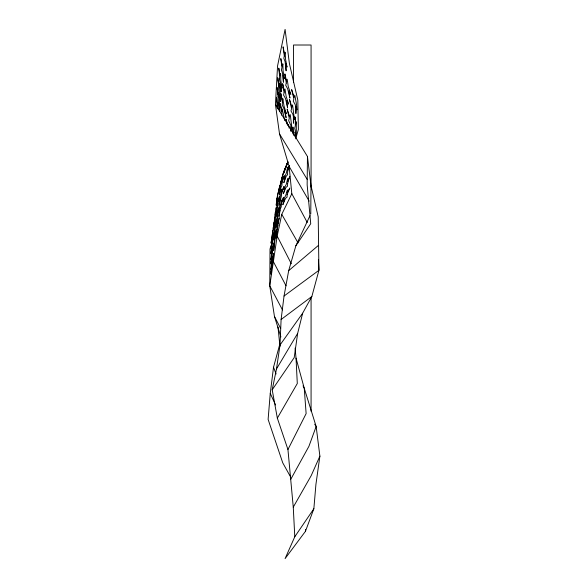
<?xml version="1.0" encoding="UTF-8"?>
<svg xmlns="http://www.w3.org/2000/svg" width="588" height="588" viewBox="0 0 588 588"><rect width="100%" height="100%" fill="white"/><g stroke="black" fill="none" stroke-linecap="round" stroke-linejoin="round"><path stroke-width="0.88" d="M310.773 214.01L310.986 185.646L307.45 156.467L275.441 104.436L277.558 65.944L285.092 29.4L289.399 63.533L297.815 100.092L298.381 129.433L295.698 138.819M287.569 162.523L282.982 173.835L280.27 184.382L281.843 178.539L281.498 180.053M295.279 137.107L295.345 131.095L294.728 128.199L295.338 125.744L295.235 117.027L295.713 124.23L296.315 121.775L296.323 135.777L295.72 132.888L295.426 137.136M307.45 156.467L307.149 184.779L310.721 223.719L295.874 245.747L288.686 270.642L284.041 296.021L281.101 319.505L280.02 345.002L276.492 368.955L272.2 389.8L277.338 418.141L287.944 449.519L293.265 507.143L294.786 536.748L285.092 558.6L305.459 531.309L313.86 508.745L315.91 484.519L319.887 456.134L316.153 426.498L304.253 388.293L296.029 358.129L295.11 348.118M290.906 131.124L290.928 125.582L288.671 120.628L289.274 118.335L287.164 109.067L289.656 116.924L290.259 114.638L291.905 127.861L291.964 129.191L291.325 126.082L291.009 131.146M292.912 133.131L292.964 127.059L293.294 134.262L293.963 132.043L293.721 135.372M276.794 200.412L276.845 198.671L276.228 205.234C276.757 198.34 278.499 192.026 279.954 185.308L278.462 191.203L278.896 189.733M277.315 108.545L276.426 97.196L277.595 104.84L277.764 102.555L278.322 109.574M281.681 115.174L281.858 112.771L280.226 103.628L281.968 111.294L282.144 108.89L284.761 120.489M288.392 126.097L288.51 124.494L289.171 128.221M305.459 531.309L305.591 529.509M277.992 327.068L279.741 344.414L273.523 367.228L270.26 393.372L268.113 419.406L282.74 462.822L290.773 477.265M273.846 224.065L273.993 222.631L273.78 224.381M276.852 200.508L277.242 196.605M277.117 200.42L277.279 198.788L277.058 200.552M274.714 219.596L274.927 217.825M275.257 215.179L275.471 213.415M276.404 205.851L276.625 204.087M277.154 216.502L277.948 210.07L277.948 212.76L279.234 206.711L276.191 227.159L276.786 220.574L276.198 222.801L277.146 216.509M272.479 233.826L271.061 243.167L273.663 225.094L273.266 228.218M310.986 185.646L318.211 216.862L318.931 270.311L311.853 296.492L302.666 313.198L297.646 333.411L294.206 357.6L272.2 389.8M280.895 336.939L274.449 316.44L269.76 285.834L277.176 236.111L281.762 214.341L291.81 193.731L289.149 166.455L279.513 133.902L275.441 104.436M272.604 232.921L273.067 230.246M273.376 228.46L273.685 226.681L273.332 228.232M270.803 245.718L270.01 249.194L269.76 285.834L282.49 309.935M275.765 209.056L276.117 207.505M277.448 195.209L279.116 188.998M281.542 179.972L283.041 174.099L287.422 162.913M281.123 182.229L282.622 176.334L280.932 182.787M280.425 185.036L281.329 181.699M280.064 185.793L280.719 183.588M284.864 169.013L284.092 171.498L286.084 166.11L285.283 168.058M289.48 165.765L287.598 171.828L287.591 174.709L286.275 176.113L283.82 182.721L285.459 176.973L284.048 178.274L286.282 173.225L287.62 167.161L287.606 170.042L289.443 165.632M285.401 168.256L283.453 173.68M284.739 170.586L285.592 168.264M287.745 162.398L285.893 167.484M287.841 162.06L285.695 167.565M283.431 173.827L284.291 171.608M287.708 162.303L286.709 164.691L287.951 161.737M319.887 456.134L311.184 475.663L293.265 507.143M295.874 245.747L310.008 215.634M287.944 449.519L306.127 413.607L304.253 388.293L303.033 385.824M290.759 479.323L308.913 446.329L316.153 426.498L314.668 424.191M277.338 418.141L297.3 383.516L296.029 358.129M276.492 368.955L297.646 333.411M294.786 536.748L313.86 508.745M280.02 345.002L302.666 313.198M288.686 270.642L318.387 245.439M281.101 319.505L311.853 296.492M284.041 296.021L318.931 270.311L318.409 259.551M279.513 133.902L307.171 179.377M289.149 166.455L309.126 201.111M281.762 214.341L298.035 242.866M291.81 193.731L307.252 222.47M273.442 261.785L286.018 285.79M274.449 316.44L280.674 328.471M277.176 236.111L291.332 263.777M270.26 393.372L275.574 404.985M273.523 367.228L276.103 373.975M287.804 125.156L285.944 119.07L287.392 124.994M279.741 344.414L280.116 346.207M311.074 187.285L311.074 45.011L293.515 45.011L293.515 82.651M311.074 297.432L311.074 411.255M275.346 227.152L273.714 239.985L274.353 233.421L273.743 235.619L275.353 222.771L275.346 225.483L276.301 219.192L275.346 227.152M275.346 216.597L273.78 229.467L274.398 222.889L273.81 225.101L275.353 212.217L275.353 214.921L276.301 208.63L275.346 216.597M277.911 225.38L276.147 238.103L276.764 231.532L276.176 233.759L277.926 221.022L277.918 223.712L279.204 217.663L277.911 225.38M277.97 203.47L276.206 216.2L276.801 209.607L276.213 211.842L277.933 199.464L277.97 201.809L279.513 195.951L277.97 203.47M287.628 183.382L287.525 186.168L286.011 187.359L283.328 193.724L285.07 188.094L283.563 189.285L286.15 184.61L287.65 178.715L287.635 181.604L289.774 176.451L287.628 183.382M275.294 237.684L273.648 250.495L274.287 243.932L273.677 246.129L275.331 233.318L275.309 236.016L276.294 229.746L275.294 237.684M272.714 240.749L270.98 253.509L271.656 246.953L271.024 249.099L272.751 236.339L272.729 239.066L273.765 232.855L272.714 240.749M272.597 257.029L272.575 259.749L273.618 253.546L270.781 274.155L271.48 267.613L270.833 269.752L272.597 257.029M272.634 251.091L270.884 263.828L271.575 257.287L270.936 259.433L272.678 246.688L272.648 249.408L273.692 243.197L272.634 251.091M281.336 204.249L281.248 206.888L280.336 208.791L279.028 216.553L279.822 210.122L279.035 212.187L281.476 199.979L281.387 202.617L283.548 197.245L281.336 204.249M281.689 193.474C281.659 197.612 279.307 201.331 279.057 205.535L280.086 199.273L279.146 201.228L281.828 189.204L281.74 191.842L283.938 186.499L281.689 193.474M282.042 182.706L281.961 185.345L281.02 187.3L279.359 194.731L280.439 188.505L279.498 190.461L282.181 178.436L282.093 181.075L284.283 175.702L282.042 182.706M293.772 116.395L293.449 123.215L293.375 116.512L292.883 114.351L290.972 110.912L291.582 108.618L289.465 99.35L291.957 107.207L292.567 104.914L294.441 119.518L293.772 116.395M296.212 106.715L295.889 113.535L295.83 107.435L295.191 104.627L293.272 101.187L293.882 98.902L291.641 89.597L294.235 97.483L294.809 95.183L296.558 104.737L296.881 109.831L296.212 106.715M287.172 194.43L287.032 197.171L285.518 198.362L282.835 204.727L284.585 199.097L283.071 200.287L285.658 195.62L287.407 189.99L287.26 192.732L289.803 188.006L287.172 194.43M282.424 102.606L282.247 105.009L283.828 108.368L286.106 117.688L284.805 110.441L286.393 113.8L284.004 105.965L282.857 98.762L282.534 101.121L280.785 93.455L282.424 102.606M278.756 86.848L278.58 89.133L280.461 101.511L279.91 94.492L280.733 97.806L279.043 83.143L278.866 85.436L277.72 77.785L278.756 86.848M279.271 78.821L280.255 82.761L281.16 91.809L280.954 84.834L282.093 88.178L280.836 80.519L280.63 73.537L280.057 75.786L278.793 68.127L279.697 77.175L279.271 78.821M278.109 96.55L277.933 98.843L279.851 111.213L279.285 104.201L280.123 107.508L278.396 92.845L278.22 95.138L277.073 87.494L278.109 96.55M284.32 55.978L283.828 58.278L285.092 61.644L286.113 70.81L285.878 63.724L287.04 67.098L285.592 59.351L285.114 52.266L284.621 54.559L283.063 46.819L284.32 55.978M282.857 64.004L282.314 66.253L280.814 58.565L281.953 67.642L281.38 69.884L282.512 73.228L283.416 82.276L283.218 75.293L284.349 78.638L283.093 70.986L282.857 64.004M286.282 82.996L285.709 85.289L287.664 88.751L289.906 98.056L288.877 90.89L290.839 94.345L288.238 86.458L287.201 79.284L286.635 81.578L284.871 73.912L286.282 82.996M284.129 92.742L283.556 95.036L285.489 98.49L287.598 107.766L286.672 100.621L288.583 104.069L286.084 96.204L285.055 89.031L284.482 91.324L282.637 83.636L284.129 92.742"/></g></svg>
